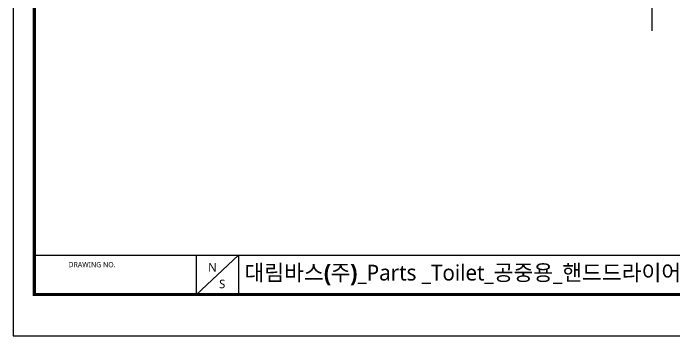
# Model space of a CAD drawing. Extents: x 16296660632 to 16296681399, y -37409619871 to -37409615168.
# Drawn here: x 16296680748 to 16296681076.3, y -37409615645.3 to -37409615485.2 of the extents above; entities that cross this region are included whole.
import ezdxf

# ---------------------------------------------------------------- set-up
doc = ezdxf.new("R2010")
doc.units = 0
doc.header["$LTSCALE"] = 10
doc.header["$MEASUREMENT"] = 0
doc.layers.get('0').update_dxf_attribs({"linetype": 'CONTINUOUS'})
doc.styles.add('Daelim Dimension', font='')
doc.styles.get('Daelim Dimension').set_extended_font_data('NanumGothic')

msp = doc.modelspace()

# ---------------------------------------------------------------- linework, layer by layer
at = {"color": 5}
for p, q in [((16296681064.949881, -37409615335.28524), (16296681064.949881, -37409615493.88694)), ((16296680758.49523, -37409615605.330307), (16296681282.68251, -37409615605.330307))]:
    msp.add_line(p, q, dxfattribs=at)
at = {"color": 5, "ltscale": 40}
for p, q in [((16296680838.845921, -37409615605.330307), (16296680838.845921, -37409615624.946663)), ((16296680838.845921, -37409615605.330307), (16296680838.845921, -37409615624.946663)), ((16296680859.840269, -37409615605.330307), (16296680838.845921, -37409615624.946663)), ((16296680859.840269, -37409615605.330307), (16296680838.845921, -37409615624.946663)), ((16296680859.840269, -37409615605.330307), (16296680859.840269, -37409615624.946663)), ((16296680859.840269, -37409615605.330307), (16296680859.840269, -37409615624.946663))]:
    msp.add_line(p, q, dxfattribs=at)
at = {"ltscale": 0.5}
msp.add_lwpolyline([(16296680748.02704, -37409615645.297203), (16296681399.02704, -37409615645.297203), (16296681399.02704, -37409615168.297203), (16296680748.02704, -37409615168.297203)], close=True, dxfattribs=at)
at = {"color": 5, "linetype": 'ByBlock', "lineweight": 200, "const_width": 1.5}
msp.add_lwpolyline([(16296680758.49523, -37409615624.872482), (16296681388.49523, -37409615624.872482), (16296681388.49523, -37409615179.372482), (16296680758.49523, -37409615179.372482)], close=True, dxfattribs=at)

# ---------------------------------------------------------------- texts
at = {"color": 5, "ltscale": 40, "style": 'Daelim Dimension'}
msp.add_text('DRAWING NO.', height=2.56901127, dxfattribs=at).set_placement((16296680775.46813, -37409615611.264999))
at = {"char_height": 4.256675, "width": 5.94065194, "attachment_point": 1, "style": 'Daelim Dimension'}
for s, insert in [('N', (16296680844.72023, -37409615609.154182)), ('S', (16296680850.193951, -37409615617.433922))]:
    msp.add_mtext(s, dxfattribs=dict(at, insert=insert))
at = {"color": 2, "insert": (16296680862.745411, -37409615610.026733), "char_height": 7.836294375, "width": 463.52827932, "attachment_point": 1, "style": 'Daelim Dimension'}
msp.add_mtext('{\\fPretendard Variable SemiBold|b0|i0|c129|p2;대림바스(주)}_Parts _Toilet_{\\fGulim|b0|i0|c129|p50;공중용}_{\\fGulim|b0|i0|c129|p50;핸드드라이어}({\\fGulim|b0|i0|c129|p50;고급형}){\\fGulim|b0|i0|c129|p50;적외선 살균}_TC 400HD', dxfattribs=at)

doc.saveas('drawing.dxf')
